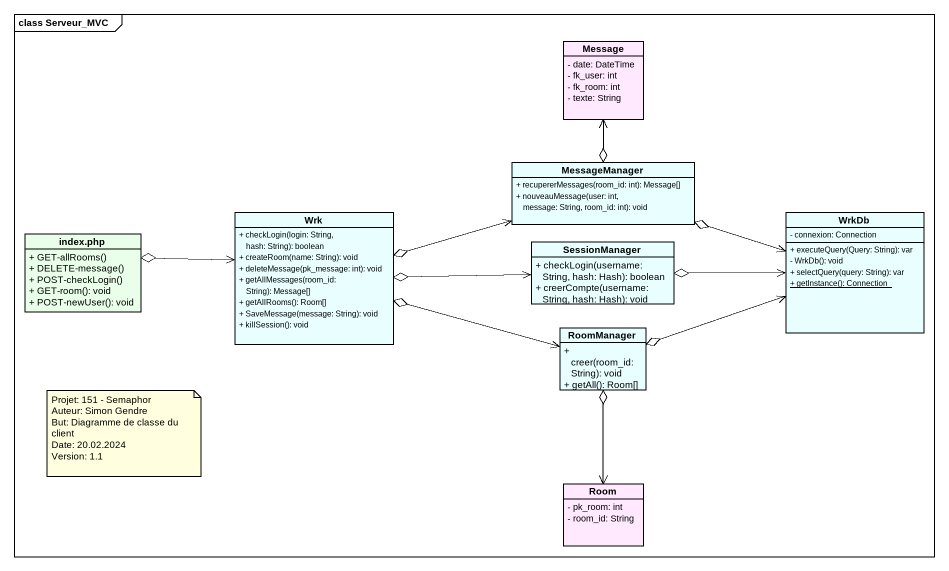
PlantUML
@startuml
mainframe class Serveur_MVC
hide circle
hide empty members
skinparam classAttributeIconSize 0
class Message #FFE9FF {
  - date: DateTime
  - fk_user: int
  - fk_room: int
  - texte: String
}
class MessageManager #E9FFFF {
  + recupererMessages(room_id: int): Message[]
  + nouveauMessage(user: int, message: String, room_id: int): void
}
class "index.php" as index_php #E9FFE9 {
  + GET-allRooms()
  + DELETE-message()
  + POST-checkLogin()
  + GET-room(): void
  + POST-newUser(): void
}
class Wrk #E9FFFF {
  + checkLogin(login: String, hash: String): boolean
  + createRoom(name: String): void
  + deleteMessage(pk_message: int): void
  + getAllMessages(room_id: String): Message[]
  + getAllRooms(): Room[]
  + SaveMessage(message: String): void
  + killSession(): void
}
class SessionManager #E9FFFF {
  + checkLogin(username: String, hash: Hash): boolean
  + creerCompte(username: String, hash: Hash): void
}
class WrkDb #E9FFFF {
  - connexion: Connection
  + executeQuery(Query: String): var
  - WrkDb(): void
  + selectQuery(query: String): var
  {static} + getInstance(): Connection
}
class RoomManager #E9FFFF {
  + creer(room_id: String): void
  + getAll(): Room[]
}
class Room #FFE9FF {
  - pk_room: int
  - room_id: String
}
Message <--o MessageManager
MessageManager <-left-o Wrk
index_php o-right-> Wrk
SessionManager <-left-o Wrk
WrkDb <-left-o MessageManager
WrkDb <-left-o SessionManager
WrkDb <-left-o RoomManager
RoomManager <-left-o Wrk
Room <-up-o RoomManager
note as N1
  Projet: 151 - Semaphor
  Auteur: Simon Gendre
  But: Diagramme de classe du client
  Date: 20.02.2024
  Version: 1.1
end note
@enduml
